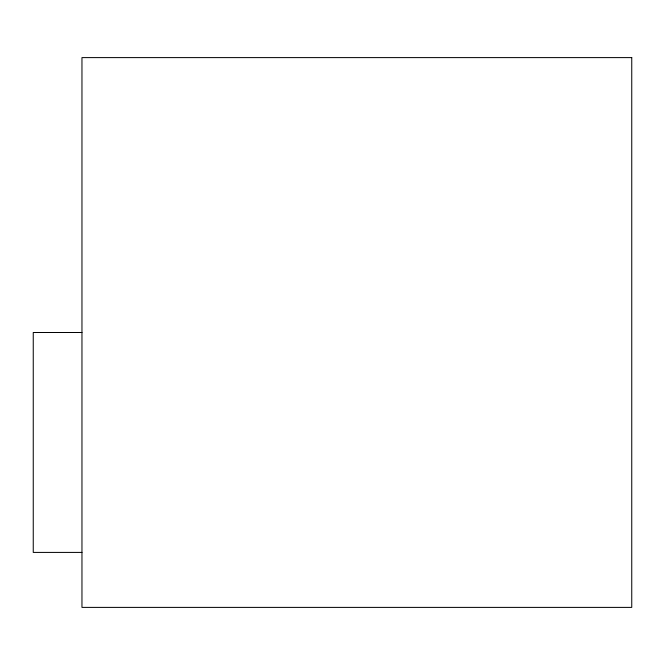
<?xml version="1.0" encoding="UTF-8"?>
<svg xmlns="http://www.w3.org/2000/svg" width="665" height="665" viewBox="0 0 665 665"><rect width="100%" height="100%" fill="white"/><g stroke="black" fill="none" stroke-linecap="round" stroke-linejoin="round"><path stroke-width="1" d="M81.961 332.5L33.25 332.5L33.25 552.415L81.961 552.415M631.75 57.606L81.961 57.606L81.961 607.394L631.75 607.394L631.75 57.606"/></g></svg>
